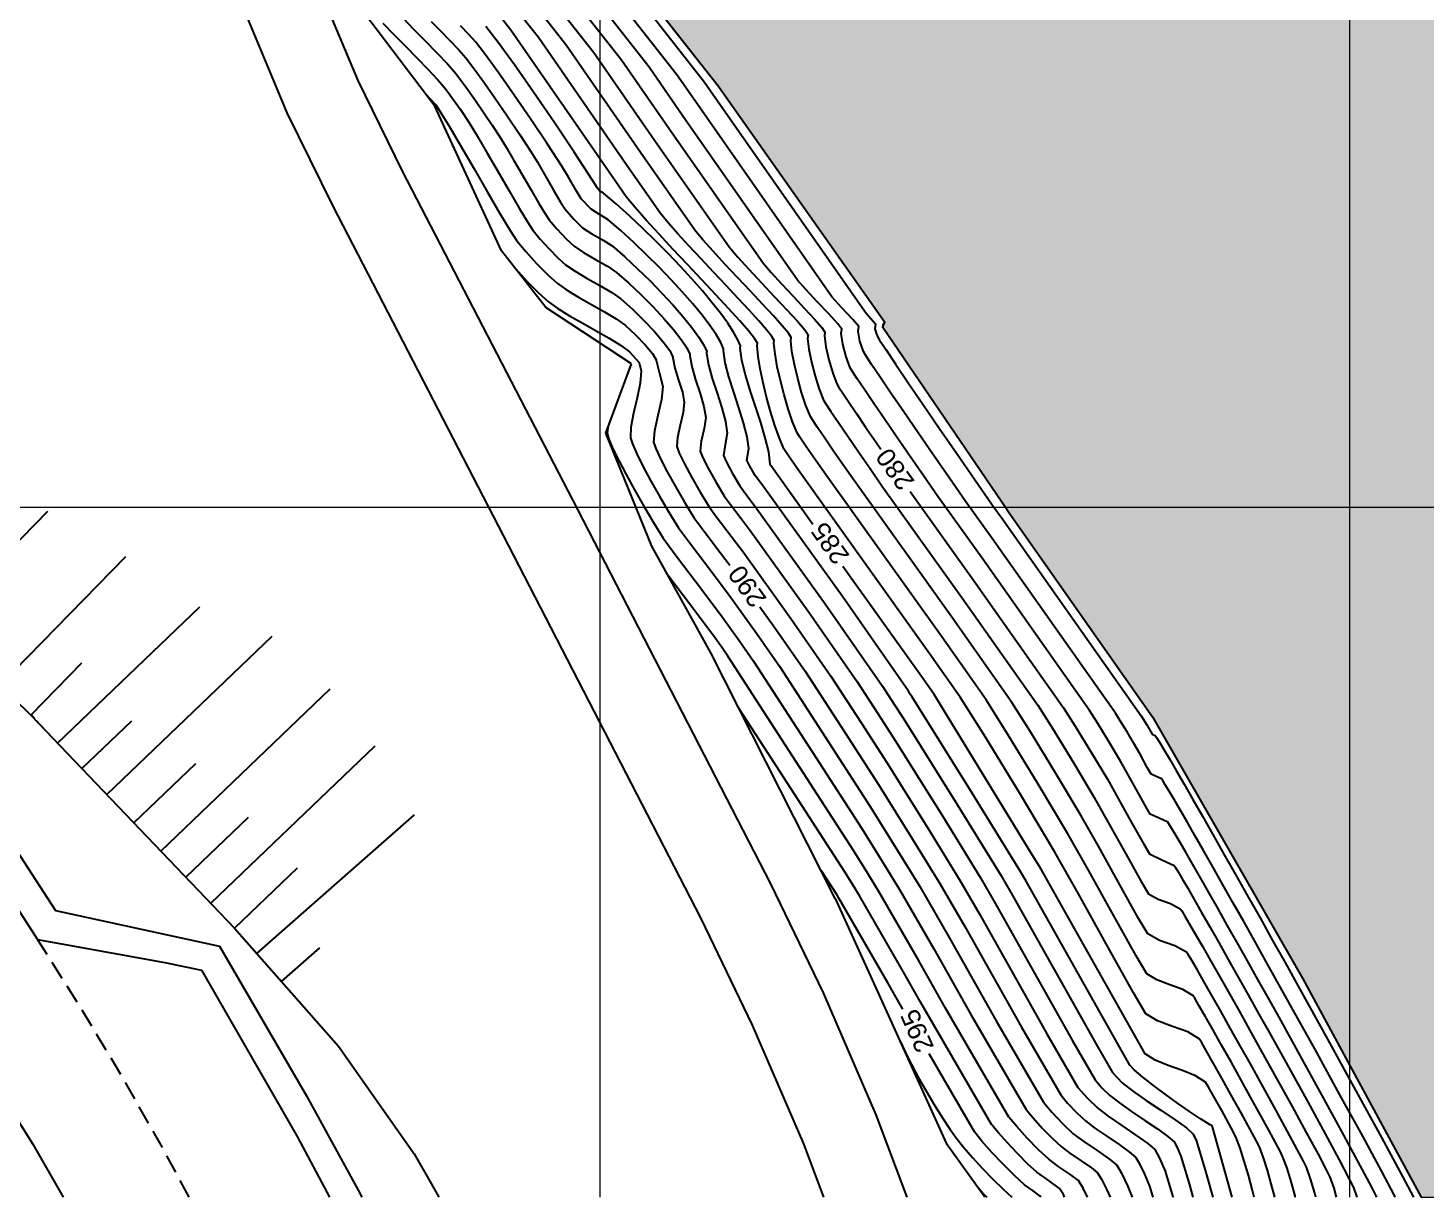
# Model space of a CAD drawing. Extents: x 61466 to 63015, y 108404 to 110397.
# Drawn here: x 62411.9 to 62505.1, y 108959 to 109037 of the extents above; entities that cross this region are included whole.
import ezdxf
from ezdxf.enums import TextEntityAlignment as Align

# ---------------------------------------------------------------- set-up
doc = ezdxf.new("R2010")
doc.units = 0
doc.header["$LTSCALE"] = 1.000015
doc.header["$MEASUREMENT"] = 0
doc.linetypes.add('DOT', pattern=[0.55, 0.3, -0.25])
doc.linetypes.add('TRATTEGGIATA2', pattern=[0.375, 0.25, -0.125])
for name, color, linetype in [('Bâti', 7, 'Continuous'), ('colore lago', 131, 'Continuous'), ('coordinate', 2, 'Continuous'), ('curve livello 5m', 7, 'Continuous'), ('Limite fiume', 6, 'Continuous'), ('pendenze', 2, 'Continuous'), ('Strade', 7, 'Continuous'), ('TalusHautBas', 7, 'Continuous')]:
    doc.layers.add(name, color=color, linetype=linetype)
doc.layers.add('Colori bordi', color=5, linetype='Continuous', plot=False)
doc.layers.add('no_plot', color=5, linetype='Continuous', plot=False)
doc.styles.add('ARIAL', font='arial.ttf')

msp = doc.modelspace()

# ---------------------------------------------------------------- hatches: boundary and pattern name
at = {"layer": 'colore lago', "linetype": 'Continuous', "lineweight": 0}
msp.add_hatch(color=256, dxfattribs=at).paths.add_polyline_path([(62547.915, 108981.848), (62544.897, 108992.078), (62544.493, 108999.722), (62545.356, 109007.77), (62543.608, 109014.677), (62537.06, 109023.502), (62530.397, 109028.933), (62527.61, 109033.134), (62523.513, 109038.433), (62517.305, 109044.58), (62515.162, 109044.354), (62513.59, 109046.058), (62513.852, 109050.317), (62504.852, 109062.712), (62496.282, 109074.515), (62493.401, 109073.828), (62485.503, 109080.232), (62484.758, 109083.359), (62471.397, 109099.351), (62471.521, 109099.452), (62471.307, 109099.701), (62466.582, 109105.211), (62461.323, 109110.74), (62452.234, 109119.979), (62445.975, 109126.426), (62438.597, 109134.064), (62431.968, 109141.122), (62422.759, 109151.454), (62419.614, 109155.501), (62408.579, 109170.983), (62402.883, 109180.12), (62402.43, 109179.839), (62397.589, 109176.833), (62392.271, 109173.531), (62379.582, 109165.652), (62385.62, 109155.991), (62400.115, 109132.797), (62397.691, 109131.271), (62399.555, 109128.084), (62400.542, 109126.068), (62402.182, 109121.716), (62403.779, 109117.447), (62405.518, 109113.299), (62408.196, 109107.959), (62411.192, 109102.878), (62415.156, 109096.611), (62417.677, 109092.552), (62418.985, 109090.446), (62423.804, 109082.811), (62427.401, 109077.137), (62428.917, 109077.401), (62431.999, 109075.554), (62435.209, 109072.174), (62435.248, 109063.446), (62442.532, 109052.816), (62448.327, 109045.342), (62457.902, 109033.177), (62469.007, 109017.402), (62468.89, 109017.052), (62477.152, 109004.914), (62486.864, 108991.082), (62496.889, 108973.607), (62504.8, 108959.046), (62555.468, 108959.046), (62553.625, 108965.356), (62549.503, 108976.649)])

# ---------------------------------------------------------------- linework, layer by layer
at = {"layer": 'Bâti', "linetype": 'DOT'}
msp.add_lwpolyline([(62413.025, 108990.169), (62412.077, 108991.217)], dxfattribs=at)
at = {"layer": 'Colori bordi', "linetype": 'Continuous', "lineweight": 0, "flags": 128}
msp.add_lwpolyline([(62423.804, 109082.811), (62427.401, 109077.137), (62428.917, 109077.401), (62431.999, 109075.554), (62435.209, 109072.174), (62435.248, 109063.446), (62442.532, 109052.816), (62448.327, 109045.342), (62457.902, 109033.177), (62469.007, 109017.402), (62468.89, 109017.052), (62477.152, 109004.914), (62486.864, 108991.082), (62496.889, 108973.607), (62504.8, 108959.046), (62555.468, 108959.046)], dxfattribs=at)
at = {"layer": 'coordinate', "linetype": 'Continuous', "lineweight": 0}
for p, q in [((62450, 109333.555), (62450, 108959.046)), ((62500, 109249.448), (62500, 108959.046)), ((62300, 109005.071), (62587, 109005.071))]:
    msp.add_line(p, q, dxfattribs=at)
at = {"layer": 'curve livello 5m', "color": 2, "flags": 128}
for points in [[(62445.901, 109041.983), (62451.449, 109034.907), (62454.6, 109030.352), (62460.912, 109021.334), (62461.435, 109020.719), (62462.126, 109019.962), (62462.896, 109019.139), (62463.658, 109018.329), (62464.324, 109017.609), (62464.808, 109017.056), (62465.022, 109016.748), (62465.022, 109016.748), (62464.986, 109016.488), (62465.084, 109015.769), (62465.281, 109014.895), (62465.538, 109014.017), (62465.816, 109013.286), (62465.816, 109013.286), (62465.935, 109013.088), (62466.206, 109012.673), (62466.61, 109012.07), (62467.126, 109011.307), (62467.734, 109010.416), (62468.415, 109009.424), (62468.753, 109008.934)], [(62464.217, 109003.92), (62461.797, 109007.306), (62461.408, 109007.856), (62461.389, 109007.88), (62461.372, 109007.913), (62461.376, 109007.937), (62461.269, 109008.752), (62461.041, 109009.691), (62460.733, 109010.715), (62460.384, 109011.783), (62460.034, 109012.854), (62459.721, 109013.887), (62459.487, 109014.842), (62459.369, 109015.677), (62459.389, 109015.824), (62459.216, 109016.242), (62458.929, 109016.752), (62458.538, 109017.344), (62458.054, 109018.006), (62457.485, 109018.726), (62456.843, 109019.495), (62456.137, 109020.299), (62455.378, 109021.13), (62454.574, 109021.974), (62453.737, 109022.822), (62452.876, 109023.662), (62452.001, 109024.482), (62451.122, 109025.273), (62450.249, 109026.021), (62449.99, 109026.181), (62449.838, 109026.343), (62449.537, 109026.849), (62448.297, 109028.746), (62446.947, 109030.759), (62445.583, 109032.747), (62444.307, 109034.567), (62443.216, 109036.075), (62442.409, 109037.13)], [(62438.403, 109032.612), (62439.065, 109031.907), (62439.187, 109031.731), (62439.881, 109030.606), (62440.714, 109029.192), (62441.616, 109027.634), (62442.515, 109026.075), (62443.338, 109024.661), (62444.014, 109023.536), (62444.47, 109022.843), (62444.47, 109022.843), (62445.062, 109022.12), (62445.789, 109021.318), (62446.527, 109020.568), (62447.149, 109020.005), (62447.149, 109020.005), (62447.78, 109019.559), (62448.573, 109019.082), (62449.444, 109018.592), (62450.311, 109018.104), (62451.089, 109017.634), (62451.696, 109017.199), (62451.696, 109017.199), (62452.386, 109016.573), (62453.024, 109015.909), (62453.513, 109015.315), (62453.757, 109014.899), (62453.757, 109014.899), (62453.753, 109014.866), (62453.981, 109013.988), (62454.205, 109013.121), (62454.205, 109013.121), (62454.111, 109012.241), (62453.869, 109011.185), (62453.643, 109010.168), (62453.594, 109009.405), (62453.594, 109009.405), (62453.738, 109008.98), (62454.052, 109008.299), (62454.501, 109007.429), (62455.046, 109006.441), (62455.651, 109005.404), (62456.278, 109004.389), (62456.278, 109004.389), (62456.942, 109003.49), (62458.102, 109001.961), (62458.669, 109001.204)], [(62470.712, 109006.111), (62474.825, 109000.358), (62480.943, 108991.691), (62481.721, 108990.456), (62482.8, 108988.686), (62483.857, 108986.913), (62484.585, 108985.628), (62485.491, 108983.998), (62486.281, 108982.58), (62486.665, 108981.931), (62487.484, 108981.548), (62488.304, 108981.165), (62488.393, 108981.037), (62488.58, 108980.732), (62488.857, 108980.265), (62489.216, 108979.65), (62489.647, 108978.902), (62490.143, 108978.039), (62490.694, 108977.073), (62491.291, 108976.021), (62491.926, 108974.899), (62492.591, 108973.72), (62493.276, 108972.501), (62493.972, 108971.256), (62494.672, 108970.001), (62495.981, 108967.641), (62497.243, 108965.346), (62498.381, 108963.261), (62499.317, 108961.528), (62499.974, 108960.29), (62500.273, 108959.692), (62500.49, 108959.046)], [(62493.645, 108959.046), (62493.538, 108959.472), (62493.265, 108960.496), (62492.991, 108961.45), (62492.715, 108962.313), (62492.435, 108963.065), (62492.435, 108963.065), (62492.114, 108963.671), (62491.484, 108964.816), (62491.484, 108964.816), (62490.981, 108965.713), (62490.581, 108966.415), (62490.403, 108966.712), (62490.403, 108966.712), (62489.74, 108967.133), (62488.862, 108967.488), (62487.913, 108967.821), (62487.036, 108968.175), (62486.376, 108968.596), (62486.376, 108968.596), (62482.067, 108976.238), (62479.464, 108980.869), (62479.441, 108980.908), (62478.848, 108981.864), (62472.315, 108992.577), (62471.466, 108993.78), (62466.22, 109001.118)], [(62460.679, 108998.426), (62461.598, 108997.144), (62463.7, 108994.129), (62463.7, 108994.129), (62466.36, 108990.011), (62468.588, 108986.561), (62470.861, 108982.931), (62472.692, 108979.952), (62474.34, 108977.104), (62478.125, 108970.37), (62480.747, 108965.865), (62481.208, 108965.317), (62481.82, 108964.67), (62482.399, 108964.119), (62483.013, 108963.646), (62483.814, 108963.096), (62484.642, 108962.541), (62485.343, 108962.05), (62485.758, 108961.694), (62486.008, 108961.271), (62486.344, 108960.562), (62486.666, 108959.78), (62486.884, 108959.046)], [(62470.225, 108971.576), (62469.68, 108972.513), (62469.215, 108973.34), (62465.942, 108978.995), (62465.804, 108979.218), (62464.757, 108980.839)], [(62479.415, 108959.046), (62479.379, 108959.102), (62478.904, 108959.452), (62478.331, 108959.858), (62477.657, 108960.482), (62476.906, 108961.233), (62476.157, 108962.025), (62475.49, 108962.773), (62474.987, 108963.393), (62471.962, 108968.592)]]:
    msp.add_lwpolyline(points, dxfattribs=at)
at = {"layer": 'Limite fiume', "linetype": 'Continuous'}
for p, q in [((62448.327, 109045.342), (62457.902, 109033.177)), ((62457.902, 109033.177), (62469.007, 109017.402)), ((62477.152, 109004.914), (62468.89, 109017.052)), ((62477.152, 109004.914), (62486.864, 108991.082)), ((62486.864, 108991.082), (62496.889, 108973.607)), ((62496.889, 108973.607), (62504.8, 108959.046))]:
    msp.add_line(p, q, dxfattribs=at)
at = {"layer": 'Limite fiume', "linetype": 'Continuous', "flags": 128}
msp.add_lwpolyline([(62468.89, 109017.052), (62468.899, 109017.229), (62469.007, 109017.402)], dxfattribs=at)
at = {"layer": 'no_plot', "flags": 128}
for points in [[(62447.999, 109044.888), (62456.988, 109033.422), (62457.434, 109032.777), (62467.776, 109018), (62468.401, 109017.303), (62468.356, 109016.975), (62468.47, 109016.537), (62468.66, 109016.22), (62469.096, 109015.554), (62469.743, 109014.586), (62470.571, 109013.363), (62471.546, 109011.933), (62472.638, 109010.342), (62473.813, 109008.638), (62475.04, 109006.868), (62476.286, 109005.079), (62476.84, 109004.304), (62486.12, 108991.159), (62486.486, 108990.558), (62486.839, 108989.933), (62487.045, 108989.836), (62487.141, 108989.702), (62487.336, 108989.39), (62487.624, 108988.91), (62487.997, 108988.277), (62488.448, 108987.502), (62488.971, 108986.597), (62489.558, 108985.575), (62490.203, 108984.447), (62490.897, 108983.227), (62491.636, 108981.926), (62492.41, 108980.557), (62493.214, 108979.131), (62494.041, 108977.662), (62494.883, 108976.161), (62495.733, 108974.64), (62496.585, 108973.113), (62498.546, 108969.576), (62500.437, 108966.139), (62502.142, 108963.014), (62503.544, 108960.418), (62504.272, 108959.046)], [(62503.056, 108959.046), (62503.009, 108959.14), (62502.135, 108960.788), (62500.888, 108963.097), (62499.372, 108965.874), (62497.691, 108968.931), (62495.947, 108972.076), (62495.947, 108972.076), (62495.19, 108973.434), (62494.434, 108974.786), (62493.685, 108976.121), (62492.95, 108977.427), (62492.235, 108978.695), (62491.547, 108979.912), (62490.89, 108981.069), (62490.272, 108982.154), (62489.699, 108983.157), (62489.177, 108984.066), (62488.713, 108984.87), (62488.311, 108985.559), (62487.98, 108986.123), (62487.724, 108986.549), (62487.55, 108986.827), (62487.465, 108986.946), (62487.465, 108986.946), (62486.781, 108987.266), (62486.524, 108987.709), (62486.037, 108988.585), (62485.61, 108989.343), (62485.61, 108989.343), (62485.169, 108990.083), (62484.719, 108990.821), (62484.395, 108991.336), (62484.395, 108991.336), (62476.168, 109002.988), (62474.421, 109005.433), (62473.331, 109006.998), (62472.258, 109008.546), (62471.23, 109010.036), (62470.276, 109011.427), (62469.422, 109012.678), (62468.699, 109013.747), (62468.132, 109014.594), (62467.752, 109015.176), (62467.585, 109015.454), (62467.585, 109015.454), (62467.358, 109016.136), (62467.233, 109016.813), (62467.233, 109016.813), (62467.275, 109017.118), (62466.882, 109017.59), (62466.125, 109018.397), (62465.488, 109019.111), (62465.488, 109019.111), (62456.49, 109031.969), (62455.142, 109033.917), (62447.3, 109043.92)], [(62501.826, 108959.046), (62501.492, 108959.715), (62500.726, 108961.158), (62499.635, 108963.179), (62498.308, 108965.61), (62496.836, 108968.286), (62495.31, 108971.038), (62495.31, 108971.038), (62494.602, 108972.307), (62493.897, 108973.568), (62493.2, 108974.81), (62492.517, 108976.023), (62491.857, 108977.193), (62491.224, 108978.31), (62490.626, 108979.363), (62490.069, 108980.338), (62489.561, 108981.226), (62489.106, 108982.014), (62488.713, 108982.691), (62488.388, 108983.245), (62488.137, 108983.665), (62487.967, 108983.939), (62487.884, 108984.055), (62487.884, 108984.055), (62487.303, 108984.327), (62486.723, 108984.598), (62486.723, 108984.598), (62486.451, 108985.058), (62485.891, 108986.063), (62485.249, 108987.218), (62484.733, 108988.128), (62484.733, 108988.128), (62483.984, 108989.385), (62483.22, 108990.639), (62482.669, 108991.513), (62482.669, 108991.513), (62475.497, 109001.673), (62472.555, 109005.788), (62471.622, 109007.128), (62470.703, 109008.454), (62469.823, 109009.73), (62469.005, 109010.921), (62468.274, 109011.993), (62467.654, 109012.909), (62467.169, 109013.633), (62466.844, 109014.132), (62466.701, 109014.37), (62466.701, 109014.37), (62466.439, 109015.093), (62466.22, 109015.937), (62466.11, 109016.651), (62466.11, 109016.651), (62466.148, 109016.933), (62465.876, 109017.295), (62465.273, 109017.957), (62464.511, 109018.767), (62463.763, 109019.573), (62463.2, 109020.222), (62463.2, 109020.222), (62455.545, 109031.16), (62453.295, 109034.412), (62446.6, 109042.952)], [(62445.202, 109041.015), (62449.602, 109035.402), (62453.656, 109029.544), (62458.623, 109022.445), (62459.197, 109021.767), (62459.945, 109020.939), (62460.793, 109020.029), (62461.665, 109019.103), (62462.487, 109018.226), (62463.182, 109017.466), (62463.677, 109016.89), (62463.895, 109016.563), (62463.863, 109016.326), (62463.952, 109015.607), (62464.129, 109014.736), (62464.368, 109013.812), (62464.644, 109012.934), (62464.932, 109012.202), (62465.077, 109011.966), (62465.416, 109011.454), (62465.914, 109010.716), (62466.538, 109009.801), (62467.254, 109008.76), (62468.027, 109007.642), (62468.824, 109006.497), (62474.153, 108999.042), (62479.218, 108991.868), (62480.222, 108990.274), (62481.615, 108987.988), (62482.98, 108985.697), (62483.921, 108984.039), (62485.09, 108981.934), (62486.111, 108980.102), (62486.607, 108979.264), (62487.254, 108978.917), (62488.076, 108978.622), (62488.724, 108978.274), (62488.82, 108978.132), (62489.03, 108977.787), (62489.34, 108977.258), (62489.74, 108976.568), (62490.218, 108975.736), (62490.76, 108974.785), (62491.356, 108973.735), (62491.994, 108972.607), (62492.661, 108971.422), (62493.345, 108970.2), (62494.035, 108968.964), (62495.126, 108966.996), (62496.179, 108965.082), (62497.128, 108963.343), (62497.909, 108961.898), (62498.456, 108960.866), (62498.705, 108960.366), (62498.962, 108959.632), (62499.129, 108959.046)], [(62497.762, 108959.046), (62497.694, 108959.31), (62497.417, 108960.253), (62497.138, 108961.041), (62497.138, 108961.041), (62496.938, 108961.441), (62496.5, 108962.267), (62495.875, 108963.425), (62495.114, 108964.818), (62494.271, 108966.351), (62493.397, 108967.927), (62493.397, 108967.927), (62492.722, 108969.136), (62492.057, 108970.322), (62491.419, 108971.453), (62490.826, 108972.499), (62490.295, 108973.43), (62489.844, 108974.215), (62489.49, 108974.822), (62489.25, 108975.222), (62489.143, 108975.384), (62489.143, 108975.384), (62488.349, 108975.81), (62487.342, 108976.171), (62486.55, 108976.597), (62486.55, 108976.597), (62485.941, 108977.624), (62484.69, 108979.869), (62483.257, 108982.449), (62482.104, 108984.482), (62482.104, 108984.482), (62480.431, 108987.29), (62478.723, 108990.091), (62477.492, 108992.045), (62477.492, 108992.045), (62473.481, 108997.727), (62466.958, 109006.851), (62466.264, 109007.849), (62465.6, 109008.812), (62465.005, 109009.679), (62464.521, 109010.392), (62464.189, 109010.892), (62464.047, 109011.119), (62464.047, 109011.119), (62463.754, 109011.849), (62463.467, 109012.718), (62463.204, 109013.653), (62462.983, 109014.586), (62462.822, 109015.447), (62462.74, 109016.164), (62462.74, 109016.164), (62462.769, 109016.378), (62462.585, 109016.67), (62462.175, 109017.168), (62461.584, 109017.829), (62460.859, 109018.613), (62460.047, 109019.477), (62459.196, 109020.381), (62458.353, 109021.282), (62457.563, 109022.14), (62456.875, 109022.911), (62456.335, 109023.556), (62456.335, 109023.556), (62452.711, 109028.735), (62447.756, 109035.897), (62444.502, 109040.047)], [(62496.392, 108959.046), (62496.375, 108959.116), (62496.109, 108960.092), (62495.841, 108960.969), (62495.57, 108961.716), (62495.57, 108961.716), (62495.42, 108962.016), (62495.091, 108962.637), (62494.621, 108963.507), (62494.05, 108964.554), (62493.416, 108965.705), (62492.759, 108966.89), (62492.759, 108966.89), (62492.108, 108968.056), (62491.475, 108969.182), (62490.888, 108970.218), (62490.376, 108971.117), (62489.966, 108971.828), (62489.685, 108972.303), (62489.563, 108972.493), (62489.563, 108972.493), (62488.901, 108972.885), (62488.026, 108973.212), (62487.151, 108973.538), (62486.492, 108973.93), (62486.492, 108973.93), (62485.772, 108975.145), (62484.29, 108977.804), (62482.593, 108980.86), (62481.228, 108983.267), (62479.246, 108986.592), (62477.224, 108989.909), (62475.766, 108992.223), (62475.766, 108992.223), (62472.809, 108996.411), (62465.093, 109007.206), (62464.408, 109008.192), (62463.798, 109009.08), (62463.353, 109009.739), (62463.163, 109010.035), (62463.163, 109010.035), (62462.866, 109010.764), (62462.572, 109011.621), (62462.294, 109012.554), (62462.046, 109013.511), (62461.841, 109014.439), (62461.693, 109015.287), (62461.616, 109016.002), (62461.616, 109016.002), (62461.642, 109016.194), (62461.482, 109016.463), (62461.129, 109016.906), (62460.615, 109017.495), (62459.973, 109018.201), (62459.233, 109018.996), (62458.43, 109019.852), (62457.593, 109020.74), (62456.756, 109021.631), (62455.951, 109022.498), (62455.21, 109023.312), (62454.565, 109024.045), (62454.047, 109024.667), (62454.047, 109024.667), (62451.766, 109027.927), (62445.909, 109036.392), (62443.803, 109039.079)], [(62495.019, 108959.046), (62494.79, 108959.921), (62494.53, 108960.841), (62494.268, 108961.672), (62494.003, 108962.39), (62494.003, 108962.39), (62493.806, 108962.775), (62493.368, 108963.589), (62492.777, 108964.669), (62492.122, 108965.853), (62492.122, 108965.853), (62491.514, 108966.94), (62490.945, 108967.948), (62490.466, 108968.788), (62490.128, 108969.369), (62489.983, 108969.603), (62489.983, 108969.603), (62489.218, 108970.056), (62488.207, 108970.433), (62487.196, 108970.81), (62486.434, 108971.263), (62486.434, 108971.263), (62485.602, 108972.667), (62483.889, 108975.739), (62481.929, 108979.27), (62480.351, 108982.051), (62480.351, 108982.051), (62478.062, 108985.893), (62475.725, 108989.726), (62474.041, 108992.4), (62474.041, 108992.4), (62472.137, 108995.096), (62463.227, 109007.56), (62462.591, 109008.482), (62462.278, 109008.951), (62462.278, 109008.951), (62461.978, 109009.678), (62461.68, 109010.524), (62461.392, 109011.449), (62461.127, 109012.412), (62460.893, 109013.373), (62460.703, 109014.291), (62460.566, 109015.127), (62460.493, 109015.84), (62460.493, 109015.84), (62460.516, 109016.009), (62460.331, 109016.319), (62459.924, 109016.83), (62459.332, 109017.509), (62458.591, 109018.323), (62457.738, 109019.24), (62456.812, 109020.227), (62455.847, 109021.25), (62454.883, 109022.278), (62453.955, 109023.278), (62453.1, 109024.216), (62452.356, 109025.061), (62451.759, 109025.779), (62451.759, 109025.779), (62450.821, 109027.118), (62444.063, 109036.887), (62443.104, 109038.111)], [(62435.537, 109037.35), (62436.261, 109036.602), (62437.031, 109035.822), (62437.805, 109035.037), (62438.541, 109034.278), (62439.198, 109033.573), (62439.734, 109032.952), (62440.139, 109032.404), (62440.704, 109031.59), (62441.257, 109030.755), (62441.82, 109029.842), (62442.496, 109028.695), (62443.228, 109027.43), (62443.957, 109026.166), (62444.625, 109025.018), (62445.173, 109024.105), (62445.544, 109023.543), (62446.024, 109022.957), (62446.614, 109022.305), (62447.212, 109021.697), (62447.717, 109021.24), (62448.349, 109020.802), (62449.151, 109020.333), (62450.006, 109019.855), (62450.797, 109019.391), (62451.407, 109018.964), (62452.184, 109018.275), (62452.947, 109017.532), (62453.646, 109016.787), (62454.235, 109016.095), (62454.663, 109015.509), (62454.884, 109015.084), (62454.876, 109015.029), (62455.01, 109014.347), (62455.262, 109013.547), (62455.512, 109012.751), (62455.639, 109012.084), (62455.563, 109011.379), (62455.37, 109010.533), (62455.189, 109009.718), (62455.15, 109009.106), (62455.305, 109008.672), (62455.649, 109007.956), (62456.131, 109007.056), (62456.699, 109006.067), (62457.3, 109005.087), (62457.832, 109004.367), (62458.762, 109003.142), (62459.559, 109002.079), (62462.745, 108997.632), (62465.423, 108993.793), (62467.448, 108990.657), (62469.145, 108988.029), (62471.857, 108983.699), (62474.042, 108980.143), (62475.365, 108977.857), (62479.814, 108969.942), (62481.899, 108966.359), (62482.503, 108965.666), (62483.212, 108964.971), (62483.911, 108964.433), (62484.822, 108963.808), (62485.765, 108963.176), (62486.561, 108962.617), (62487.034, 108962.212), (62487.344, 108961.647), (62487.713, 108960.779), (62488.222, 108959.067), (62488.228, 108959.046)], [(62436.882, 109037.693), (62437.575, 109036.964), (62438.349, 109036.177), (62439.128, 109035.385), (62439.838, 109034.641), (62440.403, 109033.996), (62440.734, 109033.564), (62441.181, 109032.945), (62441.705, 109032.198), (62442.264, 109031.383), (62442.819, 109030.556), (62443.327, 109029.778), (62443.759, 109029.078), (62444.278, 109028.197), (62444.84, 109027.227), (62445.4, 109026.256), (62445.912, 109025.375), (62446.333, 109024.674), (62446.617, 109024.243), (62447.131, 109023.628), (62447.749, 109022.973), (62448.285, 109022.475), (62448.916, 109022.051), (62449.715, 109021.596), (62450.507, 109021.143), (62451.117, 109020.728), (62451.937, 109020.012), (62452.755, 109019.241), (62453.542, 109018.448), (62454.269, 109017.665), (62454.908, 109016.924), (62455.431, 109016.256), (62455.807, 109015.694), (62456.01, 109015.269), (62455.999, 109015.191), (62456.131, 109014.443), (62456.392, 109013.565), (62456.693, 109012.648), (62456.949, 109011.778), (62457.073, 109011.047), (62456.973, 109010.31), (62456.773, 109009.462), (62456.705, 109008.808), (62456.875, 109008.364), (62457.252, 109007.617), (62457.759, 109006.711), (62458.323, 109005.786), (62458.723, 109005.244), (62459.422, 109004.322), (62460.021, 109003.523), (62463.892, 108998.121), (62467.145, 108993.457), (62468.537, 108991.303), (62469.702, 108989.498), (62472.853, 108984.466), (62475.392, 108980.334), (62476.389, 108978.61), (62481.503, 108969.513), (62483.05, 108966.854), (62483.499, 108966.339), (62484.025, 108965.823), (62484.657, 108965.33), (62485.476, 108964.758), (62486.366, 108964.16), (62487.213, 108963.588), (62487.899, 108963.094), (62488.31, 108962.73), (62488.515, 108962.355), (62488.761, 108961.779), (62489.328, 108959.87), (62489.556, 108959.046)], [(62438.751, 109037.474), (62439.345, 109036.858), (62439.99, 109036.205), (62440.595, 109035.579), (62441.072, 109035.041), (62441.561, 109034.401), (62442.223, 109033.486), (62442.998, 109032.381), (62443.825, 109031.175), (62444.645, 109029.953), (62445.397, 109028.802), (62445.837, 109028.079), (62446.372, 109027.16), (62446.917, 109026.216), (62447.385, 109025.42), (62447.691, 109024.943), (62448.263, 109024.281), (62448.854, 109023.711), (62449.472, 109023.31), (62450.227, 109022.885), (62450.828, 109022.492), (62451.673, 109021.761), (62452.52, 109020.978), (62453.352, 109020.167), (62454.149, 109019.349), (62454.892, 109018.543), (62455.562, 109017.772), (62456.141, 109017.056), (62456.608, 109016.418), (62456.947, 109015.876), (62457.136, 109015.454), (62457.123, 109015.353), (62457.25, 109014.564), (62457.505, 109013.646), (62457.823, 109012.665), (62458.14, 109011.688), (62458.389, 109010.781), (62458.507, 109010.011), (62458.372, 109009.229), (62458.261, 109008.51), (62458.446, 109008.063), (62458.847, 109007.313), (62459.345, 109006.484), (62459.839, 109005.823), (62460.483, 109004.967), (62465.039, 108998.61), (62468.868, 108993.121), (62469.625, 108991.949), (62470.259, 108990.967), (62473.85, 108985.233), (62476.742, 108980.525), (62477.414, 108979.363), (62483.192, 108969.084), (62484.202, 108967.348), (62484.839, 108966.675), (62485.539, 108966.129), (62486.446, 108965.495), (62487.432, 108964.833), (62488.37, 108964.199), (62489.131, 108963.652), (62489.586, 108963.249), (62489.809, 108962.779), (62490.434, 108960.674), (62490.884, 108959.046)], [(62492.187, 108959.046), (62490.868, 108963.74), (62490.847, 108963.779), (62490.822, 108963.822), (62490.718, 108963.87), (62490.074, 108964.269), (62489.329, 108964.762), (62488.528, 108965.318), (62487.716, 108965.904), (62486.936, 108966.49), (62486.234, 108967.041), (62485.652, 108967.527), (62485.652, 108967.527), (62485.354, 108967.843), (62484.881, 108968.656), (62478.439, 108980.116), (62478.092, 108980.717), (62474.846, 108986), (62470.816, 108992.435), (62470.816, 108992.435), (62470.713, 108992.595), (62470.59, 108992.785), (62466.186, 108999.099), (62460.945, 109006.411), (62460.945, 109006.411), (62460.367, 109007.182), (62460.002, 109007.806), (62459.816, 109008.211), (62459.816, 109008.211), (62459.942, 109008.974), (62459.829, 109009.77), (62459.59, 109010.698), (62459.275, 109011.706), (62458.932, 109012.743), (62458.614, 109013.758), (62458.368, 109014.699), (62458.246, 109015.515), (62458.246, 109015.515), (62458.263, 109015.639), (62458.082, 109016.059), (62457.773, 109016.583), (62457.348, 109017.196), (62456.821, 109017.884), (62456.206, 109018.63), (62455.515, 109019.421), (62454.762, 109020.241), (62453.96, 109021.076), (62453.124, 109021.909), (62452.266, 109022.728), (62451.4, 109023.515), (62450.539, 109024.257), (62450.539, 109024.257), (62449.986, 109024.599), (62449.422, 109024.946), (62449.422, 109024.946), (62448.764, 109025.643), (62448.422, 109026.199), (62447.915, 109027.077), (62447.467, 109027.826), (62447.467, 109027.826), (62446.471, 109029.349), (62445.386, 109030.967), (62444.291, 109032.564), (62443.265, 109034.026), (62442.388, 109035.238), (62441.74, 109036.085), (62441.74, 109036.085), (62441.272, 109036.596), (62440.7, 109037.177)], [(62443.84, 109021.674), (62444.407, 109020.965), (62445.139, 109020.154), (62445.906, 109019.377), (62446.58, 109018.769), (62447.209, 109018.318), (62447.99, 109017.838), (62448.86, 109017.341), (62449.757, 109016.84), (62450.618, 109016.348), (62451.382, 109015.875), (62451.985, 109015.435), (62452.631, 109014.715), (62452.629, 109014.704), (62452.771, 109014.158), (62452.701, 109013.338), (62452.493, 109012.352), (62452.247, 109011.329), (62452.063, 109010.402), (62452.039, 109009.703), (62452.173, 109009.288), (62452.462, 109008.637), (62452.878, 109007.804), (62453.394, 109006.84), (62453.981, 109005.798), (62454.611, 109004.731), (62455.256, 109003.691), (62456.052, 109002.613), (62457.442, 109000.781), (62458.634, 108999.19), (62460.451, 108996.655), (62461.978, 108994.465), (62465.272, 108989.365), (62468.031, 108985.092), (62469.865, 108982.164), (62471.342, 108979.76), (62473.315, 108976.352), (62476.436, 108970.799), (62479.595, 108965.37), (62480.151, 108964.71), (62480.888, 108963.931), (62481.585, 108963.267), (62482.278, 108962.744), (62483.168, 108962.142), (62483.991, 108961.58), (62484.482, 108961.176), (62484.795, 108960.647), (62485.216, 108959.76), (62485.509, 108959.046)], [(62450.545, 109010.375), (62450.484, 109010.001), (62450.609, 109009.594), (62450.877, 109008.971), (62451.264, 109008.173), (62451.75, 109007.24), (62452.312, 109006.215), (62452.928, 109005.138), (62453.576, 109004.05), (62454.234, 109002.993), (62455.161, 109001.737), (62456.782, 108999.6), (62458.172, 108997.746), (62459.304, 108996.166), (62460.256, 108994.801), (62464.184, 108988.719), (62467.475, 108983.624), (62468.869, 108981.397), (62469.992, 108979.569), (62472.29, 108975.599), (62474.747, 108971.227), (62478.443, 108964.876), (62478.901, 108964.32), (62479.514, 108963.648), (62480.174, 108962.974), (62480.772, 108962.415), (62481.354, 108961.975), (62482.102, 108961.47), (62482.793, 108960.997), (62483.206, 108960.657), (62483.47, 108960.234), (62483.828, 108959.523), (62484.043, 108959.046)], [(62482.54, 108959.046), (62482.238, 108959.645), (62481.93, 108960.139), (62481.93, 108960.139), (62481.425, 108960.534), (62480.626, 108961.072), (62479.958, 108961.563), (62479.958, 108961.563), (62479.274, 108962.203), (62478.518, 108962.975), (62477.815, 108963.745), (62477.291, 108964.382), (62477.291, 108964.382), (62473.058, 108971.656), (62471.265, 108974.846), (62468.642, 108979.378), (62467.873, 108980.63), (62466.918, 108982.155), (62466.918, 108982.155), (62463.096, 108988.073), (62458.533, 108995.137), (62458.157, 108995.677), (62457.709, 108996.302), (62457.709, 108996.302), (62456.136, 108998.421), (62454.541, 109000.523)], [(62481.007, 108959.046), (62480.924, 108959.205), (62480.655, 108959.621), (62480.655, 108959.621), (62479.97, 108960.124), (62479.145, 108960.71), (62479.145, 108960.71), (62478.539, 108961.271), (62477.863, 108961.946), (62477.19, 108962.657), (62476.591, 108963.33), (62476.139, 108963.887), (62476.139, 108963.887), (62471.369, 108972.085), (62470.24, 108974.093), (62467.292, 108979.187), (62466.876, 108979.863), (62466.361, 108980.686), (62466.361, 108980.686), (62462.008, 108987.427), (62459.296, 108991.625)], [(62470.028, 108969.442), (62470.363, 108968.722), (62470.784, 108967.897), (62471.267, 108967.006), (62471.789, 108966.087), (62472.33, 108965.179), (62472.866, 108964.319), (62473.375, 108963.546), (62473.835, 108962.898), (62474.282, 108962.342), (62474.864, 108961.676), (62475.53, 108960.956), (62476.228, 108960.235), (62476.908, 108959.567), (62477.475, 108959.046)], [(62475.134, 108959.814), (62475.602, 108959.267), (62475.812, 108959.046)]]:
    msp.add_lwpolyline(points, dxfattribs=at)
at = {"layer": 'pendenze', "linetype": 'Continuous'}
for p, q in [((62405.826, 108997.261), (62413.188, 109004.805)), ((62410.001, 108993.187), (62418.38, 109001.773)), ((62413.829, 108989.329), (62423.331, 108998.429)), ((62417.114, 108985.899), (62428.142, 108996.46)), ((62412.04, 108991.197), (62415.445, 108994.686)), ((62420.731, 108982.122), (62432.026, 108992.94)), ((62415.453, 108987.633), (62418.783, 108990.822)), ((62424.062, 108978.644), (62435.021, 108989.139)), ((62418.916, 108984.017), (62423.046, 108987.972)), ((62422.394, 108980.386), (62426.563, 108984.379)), ((62427.132, 108975.3), (62437.647, 108984.545)), ((62425.646, 108976.99), (62429.846, 108981.013)), ((62428.776, 108973.43), (62431.319, 108975.666))]:
    msp.add_line(p, q, dxfattribs=at)
at = {"layer": 'Strade', "linetype": 'Continuous', "flags": 128}
for points in [[(62371.673, 109126.722), (62374.679, 109122.49), (62376.034, 109123.408), (62379.086, 109120.491), (62379.762, 109120.51), (62382.539, 109119.064), (62385.272, 109116.907), (62387.844, 109114.143), (62390.118, 109111.123), (62400.301, 109096.027), (62409.098, 109082.795), (62411.862, 109078.155), (62414.554, 109073.076), (62417.511, 109066.568), (62420.923, 109056.341), (62423.865, 109045.082), (62426.449, 109037.774), (62429.128, 109031.384), (62432.191, 109025.149), (62443.896, 109002.53), (62456.743, 108977.621), (62460.17, 108970.507), (62463.593, 108962.592), (62464.931, 108959.046)], [(62356.006, 109101.452), (62356.393, 109100.169), (62360.33, 109087.503), (62363.595, 109076.958), (62365.157, 109072.035), (62368.134, 109062.472), (62371.384, 109052.075), (62372.689, 109047.961), (62376.196, 109038.422), (62380.317, 109028.879), (62385.137, 109019.869), (62393.2, 109006.221), (62412.5, 108976.221), (62420.993, 108974.683), (62423.438, 108974.178), (62429.819, 108963.088), (62431.963, 108959.046)], [(62416.596, 109079.874), (62418.95, 109075.284), (62421.986, 109068.602), (62422.175, 109068.123), (62425.713, 109057.939), (62426.202, 109056.474), (62428.128, 109049.269), (62430.896, 109040.591), (62433.855, 109033.533), (62436.825, 109027.486), (62448.507, 109004.912), (62461.388, 108979.936), (62464.891, 108972.664), (62468.406, 108964.539), (62470.478, 108959.046)], [(62380.34, 109043.257), (62377.282, 109041.259), (62381.915, 109030.234), (62387.377, 109020.069), (62394.922, 109007.239), (62402.2, 108995.871), (62413.7, 108978.171), (62424.645, 108975.784), (62430.44, 108965.802), (62433.895, 108959.5), (62434.13, 108959.046)], [(62300, 109035.814), (62304.781, 109035.739), (62310.886, 109035.327), (62316.135, 109034.708), (62322.239, 109033.674), (62328.603, 109032.227), (62335.441, 109030.234), (62341.161, 109028.246), (62345.763, 109026.394), (62351.651, 109023.675), (62356.778, 109020.964), (62360.969, 109018.492), (62365.795, 109015.334), (62370.361, 109012.009), (62375.248, 109007.896), (62380.958, 109002.71), (62386.385, 108997.357), (62390.247, 108993.268), (62395.451, 108987.342), (62399.824, 108981.318), (62403.096, 108976.617), (62407.504, 108969.997), (62412.177, 108962.58), (62414.206, 108959.046)]]:
    msp.add_lwpolyline(points, dxfattribs=at)
at = {"layer": 'Strade', "color": 2, "linetype": 'TRATTEGGIATA2', "ltscale": 5, "flags": 128}
msp.add_lwpolyline([(62422.613, 108959.046), (62421.132, 108961.791), (62418.36, 108966.705), (62415.277, 108971.846), (62412.5, 108976.221)], dxfattribs=at)
at = {"layer": 'TalusHautBas', "linetype": 'Continuous'}
for p, q in [((62439.007, 109031.816), (62433.75, 109038.736)), ((62443.447, 109022.176), (62439.007, 109031.816)), ((62446.406, 109018.39), (62443.447, 109022.176)), ((62452.117, 109014.63), (62446.406, 109018.39)), ((62450.412, 109010.015), (62452.117, 109014.63)), ((62453.463, 109002.466), (62450.412, 109010.015)), ((62457.407, 108995.357), (62453.463, 109002.466)), ((62405.826, 108997.261), (62412.04, 108991.197)), ((62465.707, 108978.962), (62457.407, 108995.357)), ((62412.04, 108991.197), (62425.646, 108976.99)), ((62465.707, 108978.962), (62468.498, 108972.813)), ((62425.646, 108976.99), (62432.577, 108969.107)), ((62468.498, 108972.813), (62473.134, 108962.597)), ((62432.577, 108969.107), (62437.624, 108961.921)), ((62475.686, 108959.046), (62473.134, 108962.597)), ((62437.624, 108961.921), (62438.753, 108959.942)), ((62438.753, 108959.942), (62439.263, 108959.046))]:
    msp.add_line(p, q, dxfattribs=at)

# ---------------------------------------------------------------- texts
at = {"layer": 'coordinate', "color": 1, "style": 'ARIAL'}
for s, rotation, p in [('280', 126.20415, (62469.332, 109009.141)), ('285', 125.2755, (62465.027, 109004.203)), ('290', 125.63672, (62459.488, 109001.33)), ('295', 113.70705, (62471.148, 108971.709))]:
    msp.add_text(s, height=1.25, rotation=rotation, dxfattribs=at).set_placement(p, align=Align.RIGHT)

doc.saveas('drawing.dxf')
